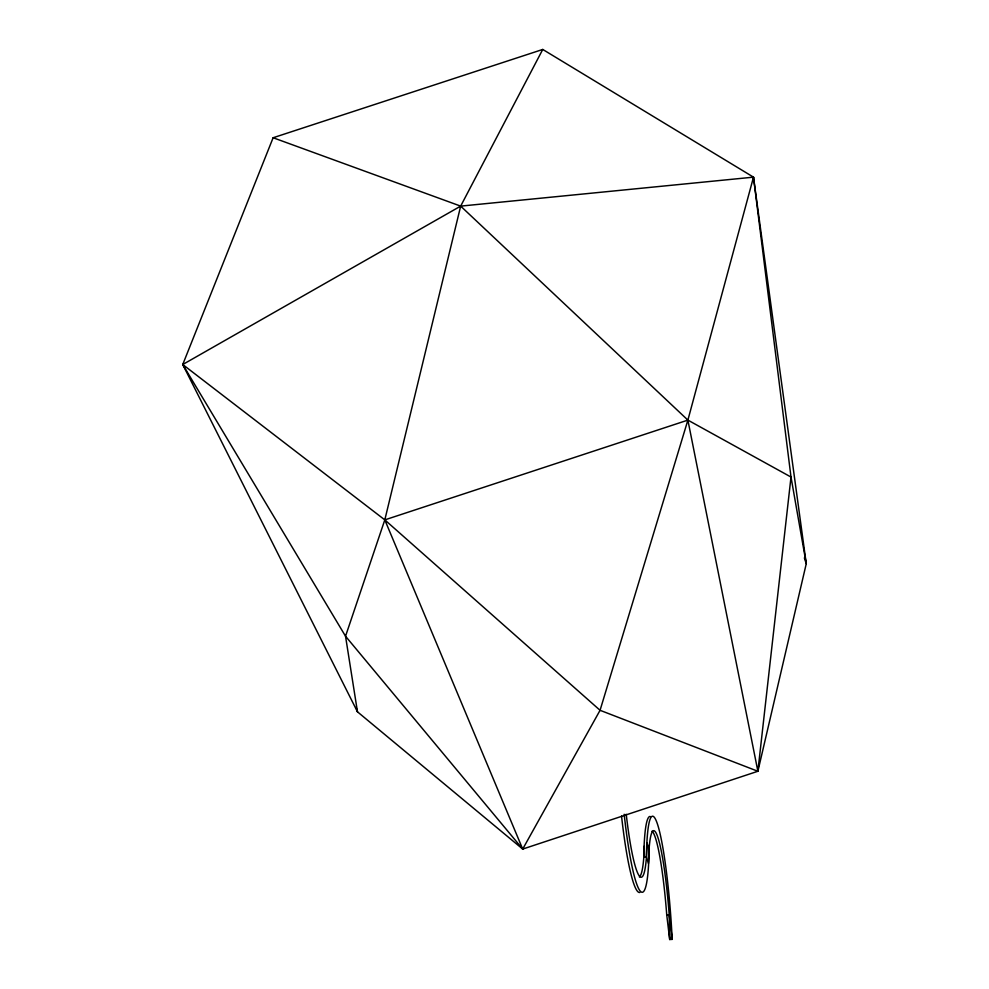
<?xml version="1.0" encoding="UTF-8"?>
<svg xmlns="http://www.w3.org/2000/svg" width="989" height="989" viewBox="0 0 989 989"><rect width="100%" height="100%" fill="white"/><g stroke="black" fill="none" stroke-linecap="round" stroke-linejoin="round"><path stroke-width="1.48" d="M626.235 814.281A94.14 10.867 85.7 0 0 646.435 857.191L647.053 843.098L649.093 849.217A109.816 12.684 85.7 0 1 639.784 890.52A109.816 12.684 85.7 0 1 624.183 814.293M644.309 846.077L643.79 857.376A94.116 10.978 85.7 0 1 639.376 876.983M182.742 364.521L384.808 519.88L600.063 710.3L757.883 771.272L791.002 477.044L753.494 177.155L542.751 49.45L273.125 137.743L182.742 364.521L357.474 711.82L522.699 849.069L757.883 771.272L806.258 563.73L753.494 177.155L460.664 206.12L182.742 364.521L345.532 636.224L522.699 849.069L600.063 710.3L687.887 420.115L753.494 177.155L753.012 180.196M542.751 49.45L460.664 206.12L384.808 519.88L345.532 636.224L357.474 711.82L356.102 707.407M651.998 831.18A89.579 9.791 86 0 1 666.734 914.887L669.677 939.488L672.186 939.389A104.389 11.299 86 0 0 657.846 825.296A104.389 11.299 86 0 0 646.423 856.993L643.777 857.179A104.377 11.411 86 0 1 650.107 816.469M666.734 914.887L669.194 914.726L672.186 939.389M273.125 137.743L460.664 206.12L687.887 420.115L791.002 477.044L806.258 563.73L804.366 557.87M522.699 849.069L384.808 519.88L687.887 420.115L757.883 771.272M646.423 856.993L648.45 863.484L649.056 849.44A89.591 9.692 86 0 1 658.291 838.684A89.591 9.692 86 0 1 669.194 914.726L669.738 939.55A104.377 11.411 86 0 0 669.429 933.628M639.858 892.424A109.804 12.808 85.7 0 1 621.537 816.049M668.898 924.616A104.377 11.411 86 0 1 669.083 927.62"/></g></svg>
